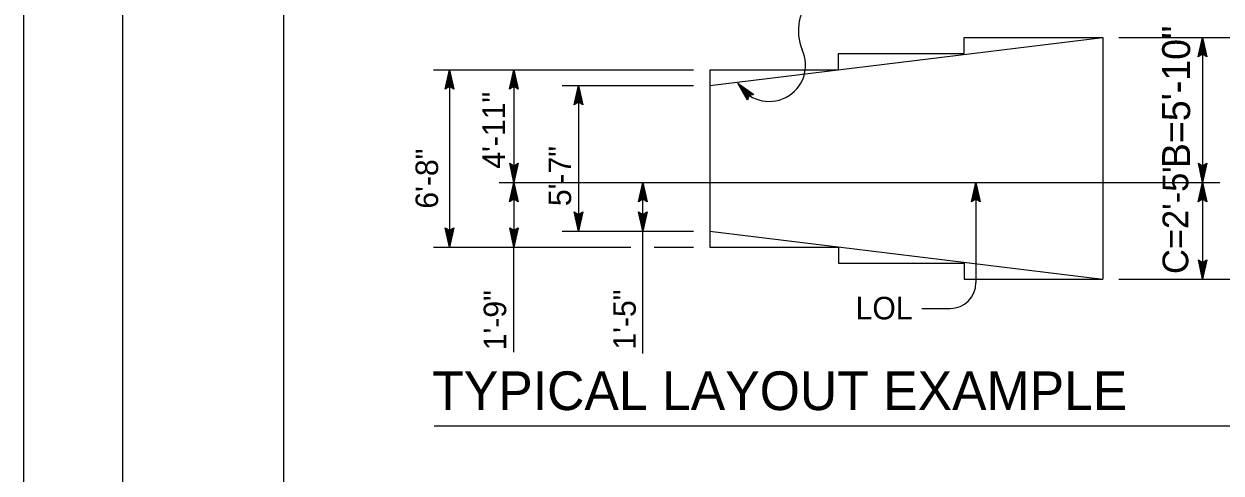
# Model space of a CAD drawing. Extents: x -894 to 866, y -476 to 714.
# Drawn here: x -894 to -522.4, y 340.8 to 480.2 of the extents above; entities that cross this region are included whole.
import ezdxf

# ---------------------------------------------------------------- set-up
doc = ezdxf.new("R2010")
doc.units = 0
for name, color, linetype in [('10 Sheet Format', 7, 'Continuous'), ('56 Stage 3 Anno', 7, 'Continuous'), ('57 Undefined', 7, 'Continuous'), ('60 Nongeo Data', 7, 'Continuous')]:
    doc.layers.add(name, color=color, linetype=linetype)

msp = doc.modelspace()

# ---------------------------------------------------------------- linework, layer by layer
at = {"layer": '10 Sheet Format'}
for p, q in [((-863.43, 668.96), (-863.43, -431.04)), ((-813.45, 643.96), (-813.45, -406.04))]:
    msp.add_line(p, q, dxfattribs=at)
for points in [[(-894.04, 713.56), (865.96, 713.56), (865.96, -476.44), (-894.04, -476.44)], [(-863.43, -431.04), (836.58, -431.04), (836.58, 668.96), (-863.43, 668.96)]]:
    msp.add_lwpolyline(points, close=True, dxfattribs=at)
at = {"layer": '56 Stage 3 Anno'}
for p, q in [((-554.12, 475.96), (-498.09, 475.96)), ((-529.43, 469.96), (-528.09, 475.96)), ((-528.09, 475.96), (-528.09, 430.96)), ((-528.09, 475.96), (-528.09, 475.96)), ((-528.09, 475.96), (-526.76, 469.96)), ((-529.07, 470.18), (-528.09, 474.58)), ((-528.71, 470.41), (-528.09, 473.2)), ((-528.09, 474.57), (-527.12, 470.2)), ((-528.09, 473.2), (-527.47, 470.38)), ((-528.09, 470.76), (-529.43, 469.96)), ((-529.43, 469.96), (-529.43, 469.96)), ((-528.37, 470.59), (-528.09, 471.82)), ((-528.09, 471.82), (-527.83, 470.61)), ((-526.76, 469.96), (-528.09, 470.76)), ((-526.76, 469.96), (-526.76, 469.96)), ((-766.9, 465.96), (-686.12, 465.96)), ((-763.24, 459.96), (-761.9, 465.96)), ((-761.9, 465.96), (-761.9, 410.96)), ((-761.9, 465.96), (-761.9, 465.96)), ((-761.9, 465.96), (-760.57, 459.96)), ((-743.24, 459.96), (-741.9, 465.96)), ((-741.9, 465.96), (-741.9, 430.96)), ((-741.9, 465.96), (-741.9, 465.96)), ((-741.9, 465.96), (-740.57, 459.96)), ((-762.88, 460.18), (-761.9, 464.58)), ((-762.52, 460.41), (-761.9, 463.2)), ((-762.17, 460.59), (-761.9, 461.82)), ((-761.9, 463.2), (-761.27, 460.38)), ((-761.9, 461.82), (-761.63, 460.61)), ((-761.89, 464.57), (-760.92, 460.2)), ((-742.88, 460.18), (-741.9, 464.58)), ((-742.52, 460.41), (-741.9, 463.2)), ((-742.17, 460.59), (-741.9, 461.82)), ((-741.9, 463.2), (-741.27, 460.38)), ((-741.9, 461.82), (-741.63, 460.61)), ((-741.89, 464.57), (-740.92, 460.2)), ((-726.9, 461.09), (-686.12, 461.09)), ((-723.24, 455.09), (-721.9, 461.09)), ((-721.9, 461.09), (-721.9, 415.84)), ((-721.9, 461.09), (-721.9, 461.09)), ((-721.9, 461.09), (-720.57, 455.09)), ((-669.4, 456.48), (-672.44, 461.83)), ((-672.44, 461.83), (-672.44, 461.83)), ((-672.44, 461.83), (-667.43, 458.27)), ((-761.9, 460.76), (-763.24, 459.96)), ((-763.24, 459.96), (-763.24, 459.96)), ((-760.57, 459.96), (-761.9, 460.76)), ((-760.57, 459.96), (-760.57, 459.96)), ((-741.9, 460.76), (-743.24, 459.96)), ((-743.24, 459.96), (-743.24, 459.96)), ((-740.57, 459.96), (-741.9, 460.76)), ((-740.57, 459.96), (-740.57, 459.96)), ((-722.88, 455.3), (-721.9, 459.71)), ((-722.52, 455.54), (-721.9, 458.32)), ((-721.9, 458.32), (-721.27, 455.5)), ((-721.89, 459.69), (-720.92, 455.32)), ((-669.29, 456.88), (-671.51, 460.8)), ((-671.5, 460.8), (-667.85, 458.2)), ((-669.18, 457.29), (-670.59, 459.78)), ((-670.59, 459.78), (-668.23, 458.1)), ((-669.04, 457.65), (-669.66, 458.75)), ((-669.66, 458.75), (-668.65, 458.03)), ((-668.95, 457.97), (-669.4, 456.48)), ((-667.43, 458.27), (-668.95, 457.97)), ((-667.43, 458.27), (-667.43, 458.27)), ((-721.9, 455.89), (-723.24, 455.09)), ((-723.24, 455.09), (-723.24, 455.09)), ((-722.17, 455.71), (-721.9, 456.94)), ((-721.9, 456.94), (-721.63, 455.73)), ((-720.57, 455.09), (-721.9, 455.89)), ((-720.57, 455.09), (-720.57, 455.09)), ((-669.4, 456.48), (-669.4, 456.48)), ((-741.9, 430.96), (-743.23, 436.96)), ((-743.23, 436.96), (-743.23, 436.96)), ((-743.23, 436.96), (-741.9, 436.16)), ((-741.9, 432.36), (-742.87, 436.73)), ((-741.89, 433.73), (-742.52, 436.55)), ((-741.89, 435.11), (-742.16, 436.32)), ((-741.9, 436.16), (-740.56, 436.96)), ((-740.56, 436.96), (-741.9, 430.96)), ((-740.91, 436.75), (-741.9, 432.34)), ((-741.27, 436.51), (-741.89, 433.73)), ((-741.62, 436.34), (-741.89, 435.11)), ((-740.56, 436.96), (-740.56, 436.96)), ((-528.09, 430.96), (-529.42, 436.96)), ((-529.42, 436.96), (-529.42, 436.96)), ((-529.42, 436.96), (-528.09, 436.16)), ((-528.09, 432.36), (-529.06, 436.73)), ((-528.09, 433.73), (-528.71, 436.55)), ((-528.09, 435.11), (-528.35, 436.32)), ((-528.09, 436.16), (-526.75, 436.96)), ((-526.75, 436.96), (-528.09, 430.96)), ((-527.11, 436.75), (-528.09, 432.34)), ((-527.47, 436.51), (-528.09, 433.73)), ((-527.81, 436.34), (-528.09, 435.11)), ((-526.75, 436.96), (-526.75, 436.96)), ((-743.24, 424.96), (-741.9, 430.96)), ((-742.88, 425.18), (-741.9, 429.58)), ((-742.52, 425.41), (-741.9, 428.2)), ((-741.9, 430.96), (-741.9, 430.96)), ((-741.9, 430.96), (-741.9, 410.96)), ((-741.9, 430.96), (-741.9, 430.96)), ((-741.9, 430.96), (-740.57, 424.96)), ((-741.9, 428.2), (-741.27, 425.38)), ((-741.89, 429.57), (-740.92, 425.2)), ((-703.24, 424.96), (-701.9, 430.96)), ((-702.88, 425.18), (-701.9, 429.58)), ((-702.52, 425.41), (-701.9, 428.2)), ((-701.9, 377.94), (-701.9, 430.96)), ((-701.9, 430.96), (-701.9, 430.96)), ((-701.9, 430.96), (-700.57, 424.96)), ((-701.9, 428.2), (-701.27, 425.38)), ((-701.89, 429.57), (-700.92, 425.2)), ((-599.82, 424.96), (-598.48, 430.96)), ((-599.46, 425.18), (-598.48, 429.58)), ((-599.1, 425.41), (-598.48, 428.2)), ((-598.48, 430.96), (-598.48, 399.91)), ((-598.48, 430.96), (-598.48, 430.96)), ((-598.48, 430.96), (-597.15, 424.96)), ((-598.48, 428.2), (-597.85, 425.38)), ((-598.47, 429.57), (-597.51, 425.2)), ((-529.43, 424.96), (-528.09, 430.96)), ((-529.07, 425.18), (-528.09, 429.58)), ((-528.71, 425.41), (-528.09, 428.2)), ((-528.09, 430.96), (-528.09, 400.96)), ((-528.09, 430.96), (-528.09, 430.96)), ((-528.09, 430.96), (-528.09, 430.96)), ((-528.09, 430.96), (-526.76, 424.96)), ((-528.09, 429.57), (-527.12, 425.2)), ((-528.09, 428.2), (-527.47, 425.38)), ((-741.9, 425.76), (-743.24, 424.96)), ((-743.24, 424.96), (-743.24, 424.96)), ((-742.17, 425.59), (-741.9, 426.82)), ((-741.9, 426.82), (-741.63, 425.61)), ((-740.57, 424.96), (-741.9, 425.76)), ((-740.57, 424.96), (-740.57, 424.96)), ((-701.9, 425.76), (-703.24, 424.96)), ((-703.24, 424.96), (-703.24, 424.96)), ((-702.17, 425.59), (-701.9, 426.82)), ((-701.9, 426.82), (-701.63, 425.61)), ((-700.57, 424.96), (-701.9, 425.76)), ((-700.57, 424.96), (-700.57, 424.96)), ((-598.48, 425.76), (-599.82, 424.96)), ((-599.82, 424.96), (-599.82, 424.96)), ((-598.76, 425.59), (-598.48, 426.82)), ((-598.48, 426.82), (-598.21, 425.61)), ((-597.15, 424.96), (-598.48, 425.76)), ((-597.15, 424.96), (-597.15, 424.96)), ((-528.09, 425.76), (-529.43, 424.96)), ((-529.43, 424.96), (-529.43, 424.96)), ((-528.37, 425.59), (-528.09, 426.82)), ((-528.09, 426.82), (-527.83, 425.61)), ((-526.76, 424.96), (-528.09, 425.76)), ((-526.76, 424.96), (-526.76, 424.96)), ((-721.9, 415.84), (-723.23, 421.84)), ((-723.23, 421.84), (-723.23, 421.84)), ((-723.23, 421.84), (-721.9, 421.04)), ((-721.9, 417.23), (-722.87, 421.61)), ((-721.89, 418.6), (-722.52, 421.43)), ((-721.89, 419.99), (-722.16, 421.19)), ((-721.9, 421.04), (-720.56, 421.84)), ((-720.56, 421.84), (-721.9, 415.84)), ((-720.91, 421.63), (-721.9, 417.22)), ((-721.27, 421.39), (-721.89, 418.6)), ((-721.62, 421.22), (-721.89, 419.99)), ((-720.56, 421.84), (-720.56, 421.84)), ((-701.9, 415.84), (-703.23, 421.84)), ((-703.23, 421.84), (-703.23, 421.84)), ((-703.23, 421.84), (-701.9, 421.04)), ((-701.9, 417.23), (-702.87, 421.61)), ((-701.89, 418.6), (-702.52, 421.43)), ((-701.89, 419.99), (-702.16, 421.19)), ((-701.9, 421.04), (-700.56, 421.84)), ((-700.56, 421.84), (-701.9, 415.84)), ((-700.91, 421.63), (-701.9, 417.22)), ((-701.27, 421.39), (-701.89, 418.6)), ((-701.62, 421.22), (-701.89, 419.99)), ((-700.56, 421.84), (-700.56, 421.84)), ((-761.9, 410.96), (-763.23, 416.96)), ((-763.23, 416.96), (-763.23, 416.96)), ((-763.23, 416.96), (-761.9, 416.16)), ((-761.9, 412.36), (-762.87, 416.73)), ((-761.89, 413.73), (-762.52, 416.55)), ((-761.89, 415.11), (-762.16, 416.32)), ((-761.9, 416.16), (-760.56, 416.96)), ((-760.56, 416.96), (-761.9, 410.96)), ((-760.91, 416.75), (-761.9, 412.34)), ((-761.27, 416.51), (-761.89, 413.73)), ((-761.62, 416.34), (-761.89, 415.11)), ((-760.56, 416.96), (-760.56, 416.96)), ((-741.9, 410.96), (-743.23, 416.96)), ((-743.23, 416.96), (-743.23, 416.96)), ((-743.23, 416.96), (-741.9, 416.16)), ((-741.9, 412.36), (-742.87, 416.73)), ((-741.89, 413.73), (-742.52, 416.55)), ((-741.89, 415.11), (-742.16, 416.32)), ((-741.9, 416.16), (-740.56, 416.96)), ((-740.56, 416.96), (-741.9, 410.96)), ((-740.91, 416.75), (-741.9, 412.34)), ((-741.27, 416.51), (-741.89, 413.73)), ((-741.62, 416.34), (-741.89, 415.11)), ((-740.56, 416.96), (-740.56, 416.96)), ((-726.9, 415.84), (-686.12, 415.84)), ((-721.9, 415.84), (-721.9, 415.84)), ((-701.9, 415.84), (-701.9, 415.84)), ((-701.9, 414.48), (-701.9, 415.84)), ((-766.9, 410.96), (-705.67, 410.96)), ((-761.9, 410.96), (-761.9, 410.96)), ((-741.9, 378.31), (-741.9, 410.96)), ((-741.9, 410.96), (-741.9, 410.96)), ((-698.39, 410.96), (-686.12, 410.96)), ((-528.09, 400.96), (-529.42, 406.96)), ((-529.42, 406.96), (-529.42, 406.96)), ((-529.42, 406.96), (-528.09, 406.16)), ((-528.09, 402.36), (-529.06, 406.73)), ((-528.09, 403.73), (-528.71, 406.55)), ((-528.09, 405.11), (-528.35, 406.32)), ((-528.09, 406.16), (-526.75, 406.96)), ((-526.75, 406.96), (-528.09, 400.96)), ((-527.11, 406.75), (-528.09, 402.34)), ((-527.47, 406.51), (-528.09, 403.73)), ((-527.81, 406.34), (-528.09, 405.11)), ((-526.75, 406.96), (-526.75, 406.96)), ((-554.12, 400.96), (-498.09, 400.96)), ((-528.09, 400.96), (-528.09, 400.96)), ((-615.25, 391.91), (-606.48, 391.91))]:
    msp.add_line(p, q, dxfattribs=at)
for centre, radius, start, end in [((-638.3, 478.11), 15.31, 134.9731, 202.8815), ((-662.63, 467.4), 11.28, 209.6344, 24.9004), ((-606.48, 399.91), 8, 270, 0)]:
    msp.add_arc(centre, radius, start, end, dxfattribs=at)
at = {"layer": '57 Undefined'}
msp.add_line((-766.64, 355.52), (-508.07, 355.52), dxfattribs=at)
at = {"layer": '60 Nongeo Data'}
for p, q in [((-681.12, 461.09), (-559.12, 475.96)), ((-559.12, 475.96), (-559.12, 400.96)), ((-681.12, 465.96), (-681.12, 410.96)), ((-746.53, 430.96), (-522.72, 430.96)), ((-681.12, 415.84), (-559.12, 400.96))]:
    msp.add_line(p, q, dxfattribs=at)
for points in [[(-681.12, 465.96), (-641.12, 465.96), (-641.12, 470.96), (-602.12, 470.96), (-602.12, 475.96), (-559.12, 475.96)], [(-743.53, 430.96), (-723.53, 430.96)], [(-720.53, 430.96), (-716.53, 430.96)], [(-713.53, 430.96), (-693.53, 430.96)], [(-690.53, 430.96), (-686.53, 430.96)], [(-683.53, 430.96), (-663.53, 430.96)], [(-660.53, 430.96), (-656.53, 430.96)], [(-653.53, 430.96), (-633.53, 430.96)], [(-630.53, 430.96), (-626.53, 430.96)], [(-623.53, 430.96), (-603.53, 430.96)], [(-600.53, 430.96), (-596.53, 430.96)], [(-593.53, 430.96), (-573.53, 430.96)], [(-570.53, 430.96), (-566.53, 430.96)], [(-563.53, 430.96), (-543.53, 430.96)], [(-540.53, 430.96), (-536.53, 430.96)], [(-533.53, 430.96), (-522.72, 430.96)], [(-681.12, 410.96), (-641.12, 410.96), (-641.12, 405.96), (-602.12, 405.96), (-602.12, 400.96), (-559.12, 400.96)]]:
    msp.add_lwpolyline(points, dxfattribs=at)

# ---------------------------------------------------------------- texts
at = {"layer": '57 Undefined'}
for s, height, p in [('B=5\'-10"', 8.701, (-531.97, 435.43)), ('4\'-11"', 7, (-744.69, 435.25)), ('6\'-8"', 7, (-765.47, 422.85)), ('5\'-7"', 7, (-724.15, 423.65)), ('C=2\'-5"', 7.988, (-532.55, 402.59)), ('1\'-9"', 7, (-744.31, 378.93)), ('1\'-5"', 7, (-704.09, 379.13))]:
    msp.add_text(s, height=height, rotation=90, dxfattribs=at).set_placement(p)
for s, height, p in [('LOL', 7, (-635.83, 388.51)), ('TYPICAL LAYOUT EXAMPLE', 12, (-767.28, 360.38))]:
    msp.add_text(s, height=height, dxfattribs=at).set_placement(p)

doc.saveas('drawing.dxf')
